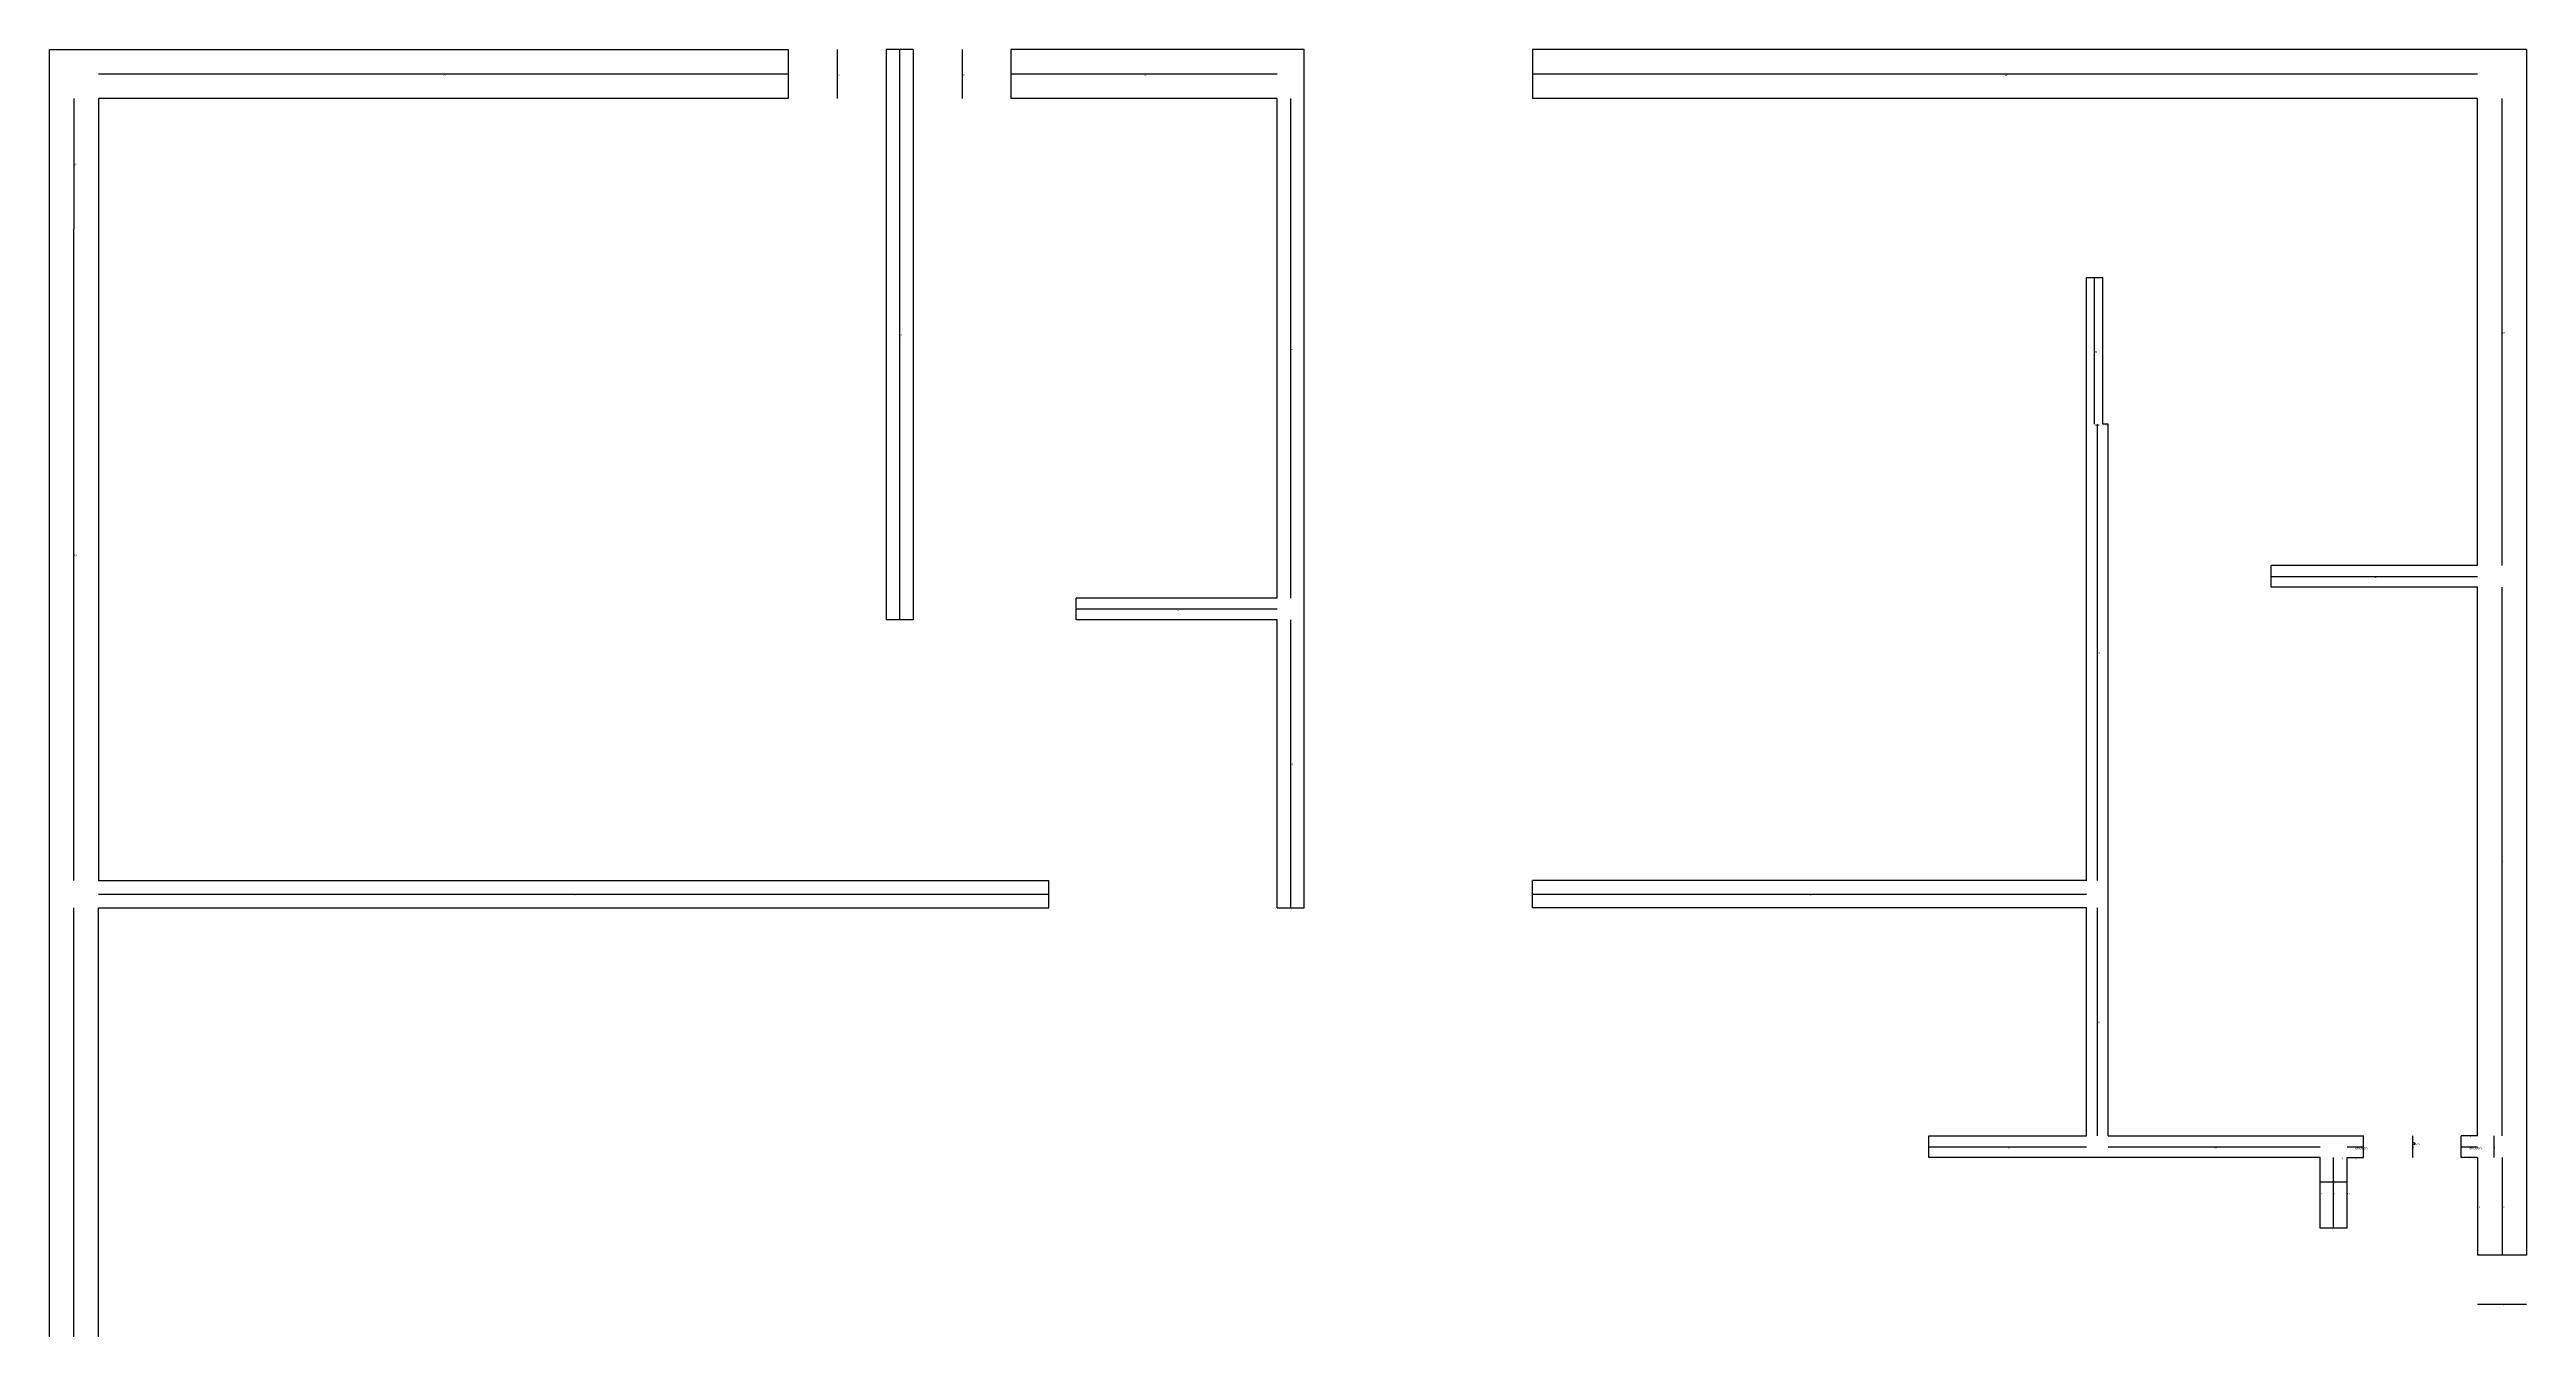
# Model space of a CAD drawing. Header units: metres. Extents: x 328 to 784, y 390 to 981.
# Drawn here: x 328 to 784, y 745.3 to 981 of the extents above; entities that cross this region are included whole.
import ezdxf

# ---------------------------------------------------------------- set-up
doc = ezdxf.new("R2010")
doc.units = ezdxf.units.M

msp = doc.modelspace()

# ---------------------------------------------------------------- linework, layer by layer
at = {"layer": 'centrelines'}
for p, q in [((473, 981), (473, 972)), ((484.5, 981), (484.5, 876)), ((496, 981), (496, 972)), ((337, 976.5), (464, 976.5)), ((505, 976.5), (554, 976.5)), ((601, 976.5), (775, 976.5)), ((332.5, 972), (332.5, 948)), ((556.5, 880), (556.5, 972)), ((779.5, 886), (779.5, 972)), ((332.5, 828), (332.5, 948)), ((704.5, 912), (704.5, 939)), ((704.5, 912), (704.5, 912)), ((705, 828), (705, 912)), ((705, 912), (705, 912)), ((706.5, 912), (706.5, 912)), ((737, 884), (775, 884)), ((779.5, 781), (779.5, 882)), ((517, 878), (554, 878)), ((556.5, 823), (556.5, 876)), ((337, 825.5), (512, 825.5)), ((601, 825.5), (703, 825.5)), ((332.5, 546), (332.5, 823)), ((705, 781), (705, 823)), ((763, 781), (763, 777)), ((773.5, 781), (773.5, 781)), ((778, 781), (778, 777)), ((674, 779), (703, 779)), ((707, 779), (746, 779)), ((748.5, 764), (748.5, 777)), ((750, 777), (750, 777)), ((751, 779), (754, 779)), ((752.5, 777), (752.5, 777)), ((772, 779), (775, 779)), ((773.5, 777), (773.5, 777)), ((779.5, 777), (779.5, 759)), ((746, 772.5), (751, 772.5)), ((746, 770.5), (746, 770.5)), ((751, 770.5), (751, 770.5)), ((775, 768), (775, 768)), ((775, 750), (784, 750))]:
    msp.add_line(p, q, dxfattribs=at)
at = {"layer": 'entity_location'}
msp.add_circle((763.26, 779.54), 0.2, dxfattribs=at)
at = {"layer": 'wall'}
for p, q in [((328, 537), (328, 981)), ((328, 981), (464, 981)), ((464, 981), (464, 972)), ((487, 981), (482, 981)), ((482, 981), (482, 876)), ((487, 981), (487, 876)), ((559, 981), (505, 981)), ((505, 981), (505, 972)), ((559, 823), (559, 981)), ((784, 981), (601, 981)), ((601, 981), (601, 972)), ((784, 981), (784, 759)), ((464, 972), (337, 972)), ((337, 972), (337, 948)), ((554, 972), (505, 972)), ((554, 880), (554, 972)), ((775, 972), (601, 972)), ((775, 886), (775, 972)), ((337, 948), (337, 828)), ((703, 912), (703, 939)), ((703, 939), (706, 939)), ((706, 912), (706, 939)), ((703, 828), (703, 912)), ((707, 912), (706, 912)), ((707, 781), (707, 912)), ((737, 882), (737, 886)), ((775, 886), (737, 886)), ((775, 882), (737, 882)), ((775, 781), (775, 882)), ((487, 876), (482, 876)), ((517, 876), (517, 880)), ((554, 880), (517, 880)), ((554, 876), (517, 876)), ((554, 823), (554, 876)), ((337, 828), (512, 828)), ((512, 823), (512, 828)), ((601, 823), (601, 828)), ((703, 828), (601, 828)), ((337, 546), (337, 823)), ((337, 823), (512, 823)), ((554, 823), (559, 823)), ((703, 823), (601, 823)), ((703, 781), (703, 823)), ((674, 777), (674, 781)), ((674, 781), (703, 781)), ((707, 781), (754, 781)), ((754, 777), (754, 781)), ((772, 777), (772, 781)), ((775, 781), (772, 781)), ((746, 777), (674, 777)), ((746, 764), (746, 777)), ((751, 764), (751, 777)), ((751, 777), (754, 777)), ((775, 777), (772, 777)), ((775, 777), (775, 759)), ((751, 764), (746, 764)), ((784, 759), (775, 759))]:
    msp.add_line(p, q, dxfattribs=at)

# ---------------------------------------------------------------- texts
at = {"layer": 'centrelines', "char_height": 0.3, "attachment_point": 1}
for s, insert in [('70', (400.5, 976.5)), ('65', (473, 976.5)), ('58', (496, 976.5)), ('56', (529.5, 976.5)), ('48', (688, 976.5)), ('80', (332.5, 960)), ('57', (484.5, 928.5)), ('51', (556.5, 926)), ('38', (779.5, 929)), ('44', (704.5, 925.5)), ('43', (704.5, 912)), ('42', (705, 912)), ('41', (706.5, 912)), ('79', (332.5, 888)), ('36', (756, 884)), ('52', (535.5, 878)), ('34', (705, 870)), ('50', (556.5, 849.5)), ('11', (779.5, 831.5)), ('53', (424.5, 825.5)), ('35', (652, 825.5)), ('26', (705, 802)), ('3', (773.5, 781)), ('30', (688.5, 779)), ('14', (726.5, 779)), ('6', (750, 777)), ('2', (752.5, 779)), ('5', (752.5, 777)), ('0', (763, 779)), ('4', (773.5, 777)), ('1', (773.5, 779)), ('8', (778, 779)), ('7', (748.5, 772.5)), ('15', (746, 770.5)), ('9', (748.5, 770.5)), ('10', (751, 770.5)), ('13', (775, 768)), ('12', (779.5, 768)), ('16', (779.5, 750))]:
    msp.add_mtext(s, dxfattribs=dict(at, insert=insert))
at = {"layer": 'chosen_line', "color": 3, "char_height": 0.5, "attachment_point": 1}
for insert in [(752.5, 779), (773.5, 779)]:
    msp.add_mtext('chosen', dxfattribs=dict(at, insert=insert))
at = {"layer": 'debug', "insert": (763.26, 779.54), "char_height": 0.2, "attachment_point": 1}
msp.add_mtext('763, 779', dxfattribs=at)

doc.saveas('drawing.dxf')
